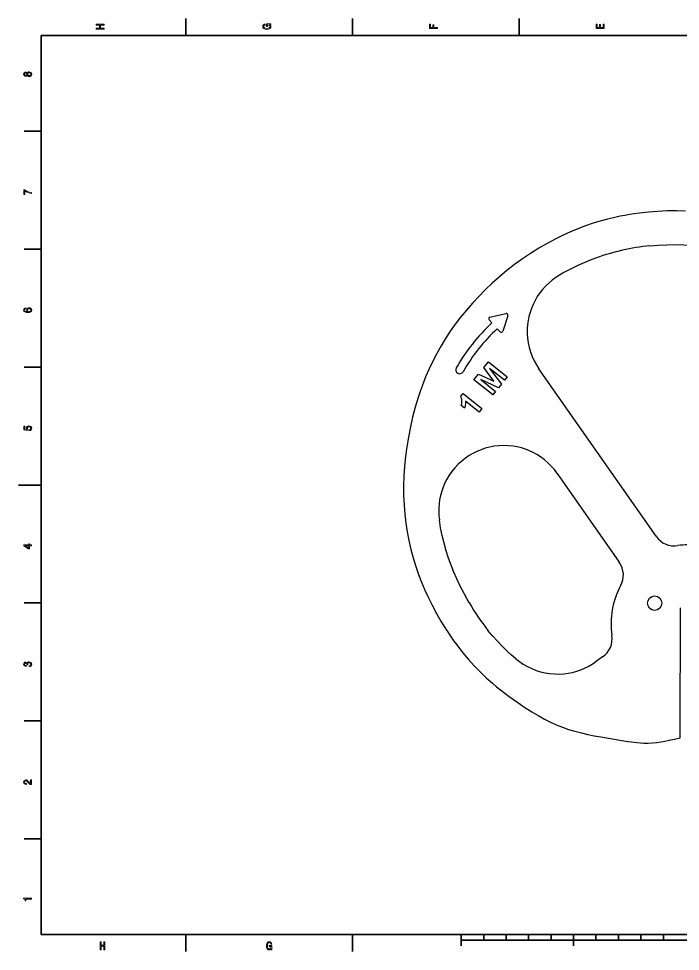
# Model space of a CAD drawing. Extents: x 0 to 594, y 0 to 420.
# Drawn here: x 0 to 294.5, y 2.5 to 417.5 of the extents above; entities that cross this region are included whole.
import ezdxf

# ---------------------------------------------------------------- set-up
doc = ezdxf.new("R2010")
doc.units = 0

msp = doc.modelspace()

# ---------------------------------------------------------------- linework, layer by layer
at = {"color": 7, "lineweight": 35, "ltscale": 0.1875}
for p, q in [((74.400002, 409.963135), (74.400002, 417.463135)), ((148.600006, 409.963135), (148.600006, 417.463135)), ((222.800003, 409.963135), (222.800003, 417.463135)), ((10, 367.463135), (2.5, 367.463135)), ((10, 314.963135), (2.5, 314.963135)), ((10, 262.463135), (2.5, 262.463135)), ((10, 157.46312), (2.5, 157.46312)), ((10, 104.96312), (2.5, 104.96312)), ((10, 52.46312), (2.5, 52.46312)), ((74.400002, 9.96312), (74.400002, 2.46312)), ((148.600006, 9.96312), (148.600006, 2.46312))]:
    msp.add_line(p, q, dxfattribs=at)
at = {"color": 7, "lineweight": 35}
for p, q in [((584, 409.963135), (10, 409.963135)), ((10, 409.963135), (10, 9.96312)), ((10, 9.96312), (584, 9.96312)), ((197, 7.46312), (397, 7.46312))]:
    msp.add_line(p, q, dxfattribs=at)
at = {"ltscale": 0.046461}
for p, q in [((210.683716, 282.055573), (209.424026, 283.421936)), ((214.31575, 278.115875), (213.056061, 279.482239))]:
    msp.add_line(p, q, dxfattribs=at)
at = {"ltscale": 0.180422}
for p, q in [((209.810913, 284.662048), (216.851959, 286.245361)), ((217.732468, 285.290283), (215.58313, 278.400879))]:
    msp.add_line(p, q, dxfattribs=at)
at = {"ltscale": 0.081299}
msp.add_line((207.065521, 262.284973), (209.091309, 264.828888), dxfattribs=at)
at = {"ltscale": 0.189332}
msp.add_line((211.595062, 256.215576), (207.065521, 262.284973), dxfattribs=at)
at = {"ltscale": 0.268433}
for p, q in [((209.091309, 264.828888), (217.490753, 258.140137)), ((211.030151, 250.027191), (202.630707, 256.715912))]:
    msp.add_line(p, q, dxfattribs=at)
at = {"ltscale": 0.211303}
msp.add_line((216.236038, 256.564545), (209.624207, 261.829742), dxfattribs=at)
at = {"ltscale": 0.217918}
msp.add_line((209.624207, 261.829742), (214.908325, 254.897247), dxfattribs=at)
for p, q in [((283.766113, 187.129822), (231.597794, 261.633911)), ((239.744522, 215.130249), (267.383057, 175.658295)), ((294.524597, 97.457794), (294.549133, 155.330856))]:
    msp.add_line(p, q)
at = {"ltscale": 0.081116}
msp.add_line((202.630707, 256.715912), (204.651917, 259.254089), dxfattribs=at)
at = {"ltscale": 0.189473}
msp.add_line((204.651917, 259.254089), (211.595062, 256.215576), dxfattribs=at)
at = {"ltscale": 0.050354}
for p, q in [((217.490753, 258.140137), (216.236038, 256.564545)), ((212.284851, 251.602798), (211.030151, 250.027191))]:
    msp.add_line(p, q, dxfattribs=at)
at = {"ltscale": 0.217874}
msp.add_line((213.608002, 253.264343), (205.673004, 256.868011), dxfattribs=at)
at = {"ltscale": 0.211304}
msp.add_line((205.673004, 256.868011), (212.284851, 251.602798), dxfattribs=at)
at = {"ltscale": 0.052185}
msp.add_line((214.908325, 254.897247), (213.608002, 253.264343), dxfattribs=at)
at = {"ltscale": 0.041748}
msp.add_line((196.779053, 249.438187), (197.819305, 250.744507), dxfattribs=at)
at = {"ltscale": 0.269531}
msp.add_line((197.819305, 250.744507), (206.253128, 244.028412), dxfattribs=at)
at = {"ltscale": 0.046692}
msp.add_line((198.467682, 244.198547), (197.006653, 245.362), dxfattribs=at)
at = {"ltscale": 0.193909}
msp.add_line((204.971039, 242.418427), (198.903503, 247.250183), dxfattribs=at)
at = {"ltscale": 0.051453}
msp.add_line((206.253128, 244.028412), (204.971039, 242.418427), dxfattribs=at)
at = {"color": 7, "lineweight": 35, "ltscale": 0.25}
msp.add_line((10, 209.96312), (0, 209.96312), dxfattribs=at)
at = {"ltscale": 0.1026}
msp.add_line((259.939362, 133.442902), (256.577545, 131.088943), dxfattribs=at)
at = {"color": 7, "lineweight": 35, "ltscale": 0.125}
for p, q in [((197, 9.96312), (197, 4.96312)), ((247, 9.96312), (247, 4.96312))]:
    msp.add_line(p, q, dxfattribs=at)
at = {"color": 7, "lineweight": 35, "ltscale": 0.0625}
for p, q in [((207, 9.96312), (207, 7.46312)), ((217, 9.96312), (217, 7.46312)), ((227, 9.96312), (227, 7.46312)), ((237, 9.96312), (237, 7.46312)), ((257, 9.96312), (257, 7.46312)), ((267, 9.96312), (267, 7.46312)), ((277, 9.96312), (277, 7.46312)), ((287, 9.96312), (287, 7.46312))]:
    msp.add_line(p, q, dxfattribs=at)
at = {"color": 7, "lineweight": 13}
for points in [[(38.033573, 412.837799), (38.033573, 413.275391), (36.389481, 413.275391), (36.389481, 414.583466), (38.033573, 414.583466), (38.033573, 415.016357), (34.533573, 415.016357), (34.533573, 414.583466), (35.960808, 414.583466), (35.960808, 413.275391), (34.533573, 413.275391), (34.533573, 412.837799)], [(111.764557, 414.790497), (112.233574, 414.870483), (112.233574, 415.105774), (110.342361, 415.105774), (110.342361, 413.915314), (110.771034, 413.915314), (110.771034, 414.649353), (110.8013, 414.649353), (111.265274, 414.592865), (111.608215, 414.442322), (111.825073, 414.211761), (111.895676, 413.924713), (111.804901, 413.604767), (111.532562, 413.355377), (111.083717, 413.195404), (110.468445, 413.138947), (109.858215, 413.190704), (109.409363, 413.350677), (109.137032, 413.604767), (109.041214, 413.948242), (109.091644, 414.183502), (109.232857, 414.376434), (109.469887, 414.517609), (109.787605, 414.597595), (109.787605, 415.063416), (109.303459, 414.941071), (108.940346, 414.71051), (108.718445, 414.385834), (108.637749, 413.976471), (108.763832, 413.440063), (109.131989, 413.0354), (109.71196, 412.776611), (110.483574, 412.687225), (111.260231, 412.776611), (111.840202, 413.0354), (112.208359, 413.416534), (112.329391, 413.896484), (112.289047, 414.164703), (112.188187, 414.404663), (112.011673, 414.611694)], [(186.433578, 413.107635), (186.433578, 413.512878), (184.824783, 413.512878), (184.824783, 414.785217), (184.406204, 414.785217), (184.406204, 413.512878), (183.357208, 413.512878), (183.357208, 415.077148), (182.933578, 415.077148), (182.933578, 413.107635)], [(260.633545, 413.085846), (260.633545, 415.003082), (260.2099, 415.003082), (260.2099, 413.486725), (259.02475, 413.486725), (259.02475, 414.837494), (258.606171, 414.837494), (258.606171, 413.486725), (257.55719, 413.486725), (257.55719, 414.968231), (257.133545, 414.968231), (257.133545, 413.085846)], [(3.847407, 392.210571), (3.988618, 391.988342), (4.185303, 391.835846), (4.432422, 391.73999), (4.729972, 391.709473), (5.178819, 391.779205), (5.526802, 391.979645), (5.748704, 392.306458), (5.834439, 392.750885), (5.748704, 393.190979), (5.526802, 393.517792), (5.178819, 393.718231), (4.729972, 393.792297), (4.432422, 393.757446), (4.185303, 393.665924), (3.988618, 393.509064), (3.847407, 393.291199), (3.72637, 393.465485), (3.559943, 393.587494), (3.358214, 393.661591), (3.111096, 393.687714), (2.753027, 393.618011), (2.465563, 393.434998), (2.278963, 393.138702), (2.208358, 392.750885), (2.278963, 392.358734), (2.465563, 392.062439), (2.753027, 391.875061), (3.111096, 391.809692), (3.358214, 391.831482), (3.559943, 391.905579)], [(3.151442, 392.223663), (2.92954, 392.258514), (2.75807, 392.363098), (2.652162, 392.528656), (2.611816, 392.750885), (2.652162, 392.96875), (2.75807, 393.134338), (2.92954, 393.238922), (3.151442, 393.278137), (3.378387, 393.238922), (3.5549, 393.134338), (3.670894, 392.96875), (3.706197, 392.750885), (3.665851, 392.528656), (3.5549, 392.363098), (3.378387, 392.258514)], [(4.719885, 392.127777), (4.452594, 392.167023), (4.250865, 392.293365), (4.119741, 392.489441), (4.074352, 392.750885), (4.119741, 393.007965), (4.250865, 393.204071), (4.452594, 393.330414), (4.719885, 393.373993), (5.007349, 393.330414), (5.224208, 393.204071), (5.365419, 393.007965), (5.410808, 392.750885), (5.365419, 392.489441), (5.224208, 392.293365), (5.007349, 392.167023)], [(5.733574, 339.645233), (5.733574, 340.085327), (4.901442, 340.229095), (4.124784, 340.481842), (3.403603, 340.839142), (2.727811, 341.305359), (2.309223, 341.305359), (2.309223, 339.231262), (2.768157, 339.231262), (2.768157, 340.887054), (3.448992, 340.407745), (4.160087, 340.046112), (4.916572, 339.793365)], [(3.176658, 288.796661), (2.768157, 288.713867), (2.465563, 288.522156), (2.27392, 288.22583), (2.208358, 287.842407), (2.243661, 287.585327), (2.339482, 287.363098), (2.495822, 287.167023), (2.717724, 287.001434), (2.995102, 286.870697), (3.332998, 286.774841), (3.731413, 286.713837), (4.18026, 286.696411), (4.896399, 286.766144), (5.415851, 286.979645), (5.728531, 287.323883), (5.834439, 287.794464), (5.743661, 288.217133), (5.506629, 288.539581), (5.13343, 288.748718), (4.659367, 288.822815), (4.18026, 288.748718), (3.812104, 288.548279), (3.580116, 288.238922), (3.499424, 287.855469), (3.600289, 287.441528), (3.887753, 287.132141), (3.332998, 287.19751), (2.934583, 287.336945), (2.697551, 287.550446), (2.61686, 287.846741), (2.657206, 288.064636), (2.763113, 288.230194), (2.939626, 288.339142), (3.176658, 288.395782)], [(4.66441, 288.400146), (4.982133, 288.352203), (5.224208, 288.230194), (5.385592, 288.034119), (5.436024, 287.7901), (5.385592, 287.53302), (5.229251, 287.336945), (4.987177, 287.210571), (4.669453, 287.171356), (4.356773, 287.214935), (4.119741, 287.336945), (3.968445, 287.537384), (3.912969, 287.807526), (3.968445, 288.042847), (4.114698, 288.230194), (4.35173, 288.352203)], [(4.82075, 234.170288), (5.234295, 234.266144), (5.557061, 234.47966), (5.75879, 234.793381), (5.834439, 235.19426), (5.743661, 235.634354), (5.496542, 235.978592), (5.103171, 236.196457), (4.598848, 236.279236), (4.129828, 236.20517), (3.761672, 235.996017), (3.524641, 235.66922), (3.438906, 235.246552), (3.499424, 234.919754), (3.665851, 234.667023), (2.722767, 234.789032), (2.722767, 236.113663), (2.309223, 236.113663), (2.309223, 234.497086), (4.165131, 234.257431), (4.165131, 234.606018), (3.928099, 234.858749), (3.842364, 235.181198), (3.89784, 235.460068), (4.059223, 235.673569), (4.306341, 235.808655), (4.624064, 235.856583), (4.941788, 235.808655), (5.188906, 235.66922), (5.345246, 235.455704), (5.400722, 235.181198), (5.365419, 234.950256), (5.249424, 234.771606), (5.067868, 234.640884), (4.82075, 234.575516)], [(5.733574, 182.938217), (5.733574, 183.361694), (4.866139, 183.361694), (4.866139, 183.82753), (4.462681, 183.82753), (4.462681, 183.361694), (2.309223, 183.361694), (2.309223, 182.933517), (4.422335, 181.503098), (4.866139, 181.503098), (4.866139, 182.938217)], [(4.462681, 181.898346), (2.894237, 182.938217), (4.462681, 182.938217)], [(4.634151, 129.152863), (4.669453, 129.152863), (5.153603, 129.22258), (5.516716, 129.427368), (5.748704, 129.749817), (5.834439, 130.176834), (5.748704, 130.630005), (5.526802, 130.969864), (5.173776, 131.187744), (4.719885, 131.266174), (4.422335, 131.231308), (4.18026, 131.135452), (3.993661, 130.978592), (3.857494, 130.76944), (3.585159, 131.052658), (3.151442, 131.152878), (2.75807, 131.087524), (2.46052, 130.900146), (2.27392, 130.595139), (2.208358, 130.176834), (2.28905, 129.784668), (2.510952, 129.484009), (2.863978, 129.287933), (3.332998, 129.22258), (3.368301, 129.22258), (3.368301, 129.610382), (3.045534, 129.645233), (2.813545, 129.75853), (2.672335, 129.941544), (2.621903, 130.198624), (2.662249, 130.425201), (2.768157, 130.590775), (2.939626, 130.690994), (3.171615, 130.730209), (3.418733, 130.690994), (3.585159, 130.586426), (3.686024, 130.403412), (3.716283, 130.155045), (3.71124, 129.985107), (4.109655, 129.985107), (4.099568, 130.198624), (4.144958, 130.473129), (4.265995, 130.677933), (4.462681, 130.799927), (4.719885, 130.843506), (5.012393, 130.795578), (5.229251, 130.66922), (5.365419, 130.468781), (5.410808, 130.202972), (5.360375, 129.928467), (5.209079, 129.728027), (4.967004, 129.601669), (4.634151, 129.553726)], [(5.733574, 76.687706), (5.733574, 78.766159), (5.299857, 78.766159), (5.299857, 77.123444), (5.062825, 77.214943), (4.866139, 77.371811), (4.50807, 77.855476), (4.356773, 78.112564), (4.139915, 78.400146), (3.887753, 78.604942), (3.590203, 78.722588), (3.252306, 78.766159), (2.828675, 78.692085), (2.495822, 78.487289), (2.284007, 78.173561), (2.208358, 77.768333), (2.294093, 77.350021), (2.531125, 77.031937), (2.909367, 76.827141), (3.408646, 76.757423), (3.479252, 76.757423), (3.479252, 77.153946), (3.438906, 77.153946), (3.095966, 77.193161), (2.843805, 77.310806), (2.682422, 77.498177), (2.626946, 77.746544), (2.677378, 77.999268), (2.803459, 78.186638), (3.000145, 78.30864), (3.247263, 78.352211), (3.479252, 78.321716), (3.675937, 78.238922), (3.847407, 78.099487), (3.998704, 77.907768), (4.160087, 77.650681), (4.472767, 77.223663), (4.805621, 76.923004), (5.209079, 76.744354), (5.718445, 76.687706)], [(5.733574, 25.649498), (5.733574, 26.086863), (2.208358, 26.086863), (2.208358, 25.76004), (2.515995, 25.673529), (2.722767, 25.500505), (2.843805, 25.236166), (2.884151, 24.870893), (3.24222, 24.870893), (3.24222, 25.649498)], [(36.224667, 3.179545), (36.662262, 3.179545), (36.662262, 4.823637), (37.970345, 4.823637), (37.970345, 3.179545), (38.403233, 3.179545), (38.403233, 6.679545), (37.970345, 6.679545), (37.970345, 5.252312), (36.662262, 5.252312), (36.662262, 6.679545), (36.224667, 6.679545)], [(112.37738, 3.648565), (112.457367, 3.179545), (112.692635, 3.179545), (112.692635, 5.070755), (111.50219, 5.070755), (111.50219, 4.642081), (112.236221, 4.642081), (112.236221, 4.611822), (112.179756, 4.147845), (112.029182, 3.804905), (111.798622, 3.588047), (111.511597, 3.517442), (111.191635, 3.60822), (110.942253, 3.880554), (110.782272, 4.329401), (110.725807, 4.944675), (110.777565, 5.554905), (110.937546, 6.003753), (111.191635, 6.276087), (111.535126, 6.371908), (111.770393, 6.321476), (111.96331, 6.180265), (112.104469, 5.943234), (112.184464, 5.625511), (112.650291, 5.625511), (112.527946, 6.10966), (112.297386, 6.472773), (111.972717, 6.694675), (111.563354, 6.775367), (111.026947, 6.649286), (110.622292, 6.28113), (110.363495, 5.701159), (110.274094, 4.929545), (110.363495, 4.152888), (110.622292, 3.572917), (111.003426, 3.204761), (111.483368, 3.083724), (111.751572, 3.12407), (111.991539, 3.224934), (112.198578, 3.401447)]]:
    msp.add_lwpolyline(points, close=True, dxfattribs=at)
for points in [[(296.903687, 331.854858), (292.765686, 331.938843), (288.632294, 331.889526), (284.509888, 331.706604), (280.404388, 331.389282), (276.321075, 330.936523), (274.143219, 330.637573), (271.973969, 330.299042), (269.832245, 329.924133), (267.700531, 329.509949), (264.863037, 328.893524), (262.046173, 328.206055), (259.251251, 327.447327), (255.790314, 326.39859), (252.367752, 325.238617), (248.985657, 323.968109), (245.646118, 322.588379), (242.351334, 321.101318), (239.103729, 319.509705), (237.186249, 318.509857), (235.286865, 317.474579), (231.543732, 315.300842), (227.877502, 312.995514), (224.291931, 310.566162), (220.791336, 308.020844), (217.380264, 305.367401), (214.063461, 302.613281), (210.845673, 299.764954), (207.731491, 296.827728), (204.808228, 293.891266), (201.991882, 290.877167), (199.287659, 287.787415), (196.700516, 284.622711), (194.354034, 281.544952), (192.121216, 278.399292), (190.004532, 275.184814), (188.005066, 271.900085), (186.122925, 268.543701), (184.357452, 265.114807), (182.70752, 261.613861), (181.17189, 258.04303), (180.217651, 255.642883), (179.312469, 253.21524)], [(280.975983, 316.373657), (284.731781, 316.689606), (288.510254, 316.876953), (292.303314, 316.936981), (296.103149, 316.870361), (299.902039, 316.677368), (303.692413, 316.357788), (307.466461, 315.910828), (311.216339, 315.335388)], [(240.740601, 303.317017), (239.071548, 302.266113), (237.475327, 301.103058), (235.962128, 299.834076), (234.541702, 298.465942), (233.214386, 296.998871), (231.989883, 295.444641), (230.87323, 293.810974), (229.869446, 292.105713), (228.983612, 290.336578), (228.220795, 288.511353), (227.625153, 286.767639), (227.142273, 284.986755), (226.773575, 283.177216), (226.52005, 281.349152), (226.382309, 279.51123), (226.367096, 277.40387), (226.504364, 275.306213), (226.794357, 273.226959), (227.236237, 271.171814), (227.827454, 269.14917), (228.563446, 267.172791), (229.439896, 265.254517), (230.452698, 263.404724), (231.597794, 261.633911)], [(179.312469, 253.21524), (178.56723, 251.090027), (177.858337, 248.946777), (176.548538, 244.610474), (175.381729, 240.215927), (174.357758, 235.773727), (173.477524, 231.294159), (172.771988, 226.984024), (172.202332, 222.655548), (171.772461, 218.317413), (171.486969, 213.978882), (171.350861, 209.649323), (171.368958, 205.337494), (171.437225, 203.190674), (171.545639, 201.05101), (171.861191, 197.031601), (172.322845, 193.046539), (172.930878, 189.100464), (173.684296, 185.196625), (174.580688, 181.337494), (175.616272, 177.525284), (176.785736, 173.76268), (178.033173, 170.186981), (179.392487, 166.662338), (180.856781, 163.191818), (182.418976, 159.779266), (184.072418, 156.428833), (186.034363, 152.739227), (188.098175, 149.139404), (190.258484, 145.637222), (192.512299, 142.240219), (193.736496, 140.495926), (194.986908, 138.783142), (196.696075, 136.549026), (198.455414, 134.371429), (200.267441, 132.249512), (202.790955, 129.481659), (205.416809, 126.808105), (208.146515, 124.22242), (210.97757, 121.718628), (212.752167, 120.229126), (214.558975, 118.768646), (216.449249, 117.295677), (218.365784, 115.854866), (222.202057, 113.116119), (225.302856, 111.035698), (228.414276, 109.067291), (231.514999, 107.231888), (234.1129, 105.802002), (236.68924, 104.494164), (239.248642, 103.316833), (242.016129, 102.191772), (244.803421, 101.214859), (247.642792, 100.36586), (250.560242, 99.618469), (253.365662, 98.98848), (256.235748, 98.406845), (259.155304, 97.859543), (263.437958, 97.109978), (267.667328, 96.417442), (271.120148, 95.895752), (272.789368, 95.667023), (275.210297, 95.381729), (276.752655, 95.242889), (278.257172, 95.152924), (280.222229, 95.121902), (282.170837, 95.203888), (284.135956, 95.402611), (285.905609, 95.668777), (287.107758, 95.886452), (289.576447, 96.393219), (292.016388, 96.925919), (294.524597, 97.457794)], [(197.315033, 247.354156), (197.282272, 247.913879), (197.150116, 248.600006), (197.043167, 248.88504), (196.779053, 249.438187)], [(197.006653, 245.362), (197.210999, 246.145706), (197.270096, 246.539612), (197.315033, 247.354156)], [(198.903503, 247.250183), (198.910278, 246.474945), (198.893219, 246.076889), (198.821869, 245.508881), (198.72403, 245.068146), (198.467682, 244.198547)], [(239.744522, 215.130249), (238.472672, 216.81189), (237.081757, 218.396637), (235.579819, 219.876694), (233.974945, 221.244324), (232.275177, 222.491745), (230.68924, 223.494843), (229.0383, 224.394348), (227.329346, 225.186707), (225.571533, 225.867645), (223.774826, 226.432999), (221.9487, 226.879364), (220.100677, 227.204895), (218.005432, 227.426392), (215.896912, 227.495651), (213.787537, 227.412369), (211.691223, 227.176453), (209.620346, 226.788651), (207.71109, 226.289337), (205.837677, 225.660797), (204.009216, 224.906113), (202.236359, 224.029114), (200.529526, 223.034058), (198.897079, 221.925507), (197.242386, 220.622116), (195.684235, 219.200485), (194.231888, 217.669006), (192.895508, 216.037369), (191.683472, 214.314743), (190.664337, 212.624252), (189.761139, 210.866455), (188.978302, 209.049881), (188.32074, 207.184479), (187.792847, 205.280365), (187.397339, 203.346634), (187.153046, 201.569061), (187.018723, 199.779678), (186.994659, 197.985382), (187.081161, 196.193085), (187.278534, 194.409683)], [(191.397003, 177.374451), (190.32164, 180.699921), (189.368652, 184.06575), (188.54187, 187.472595), (187.844391, 190.920685), (187.278534, 194.409683)], [(200.51712, 157.610062), (199.449036, 159.479523), (198.41098, 161.377609), (197.406433, 163.298798), (196.435028, 165.245026), (195.042404, 168.210632), (193.734192, 171.223969), (192.516785, 174.280167), (191.397003, 177.374451)], [(221.229446, 132.690979), (219.400085, 134.273605), (217.627151, 135.884018), (215.312866, 138.118042), (213.094177, 140.422592), (210.963669, 142.808228), (208.912476, 145.28418)], [(221.229446, 132.690979), (222.88797, 131.390594), (224.637482, 130.21347), (226.46814, 129.165985), (228.369507, 128.254471), (230.331223, 127.484116), (232.34671, 126.857246), (234.399033, 126.379089), (236.478943, 126.052071), (238.578934, 125.877426), (240.689499, 125.855568), (242.660934, 125.973343), (244.621017, 126.224571), (246.55928, 126.608879), (248.465439, 127.124939), (250.180374, 127.712219), (251.85553, 128.405197), (253.484436, 129.200928), (255.060623, 130.096497), (256.577545, 131.088943)]]:
    msp.add_lwpolyline(points)
msp.add_circle((283.111572, 157.379593), 3.2)
for centre, radius, start, end in [((209.975449, 283.930298), 0.75, 102.673289, 222.673282), ((217.01651, 285.513611), 0.75, 342.673291, 102.673289), ((267.281433, 220.663803), 83.5, 132.673283, 150.263943), ((267.281433, 220.663803), 80, 132.673283, 150.263943), ((214.867172, 278.624237), 0.75, 222.673282, 342.673291), ((196.296295, 261.212219), 1.75, 150.263943, 330.263938), ((291.957642, 192.865585), 10, 215.000002, 278.612204), ((298.696198, 148.372986), 35, 91.387801, 98.612202), ((259.191559, 169.922531), 10, 331.387801, 35), ((298.696198, 148.372986), 35, 151.387796, 188.612194), ((254.203598, 141.634415), 10, 305.000001, 8.6122)]:
    msp.add_arc(centre, radius, start, end)
for centre, major_axis, ratio, start_param, end_param in [((457.21051, -161.504364), (205.990417, -470.158051), 0.430302, 3.0037356146, 3.1125423426), ((305.894867, 58.143272), (27.615387, -257.764771), 0.586587, 3.2834298397, 3.3986891777), ((247.212433, 243.610229), (2.827087, -121.136063), 0.563109, 5.4885887469, 5.6461799517)]:
    msp.add_ellipse(centre, major_axis=major_axis, ratio=ratio, start_param=start_param, end_param=end_param)

doc.saveas('drawing.dxf')
